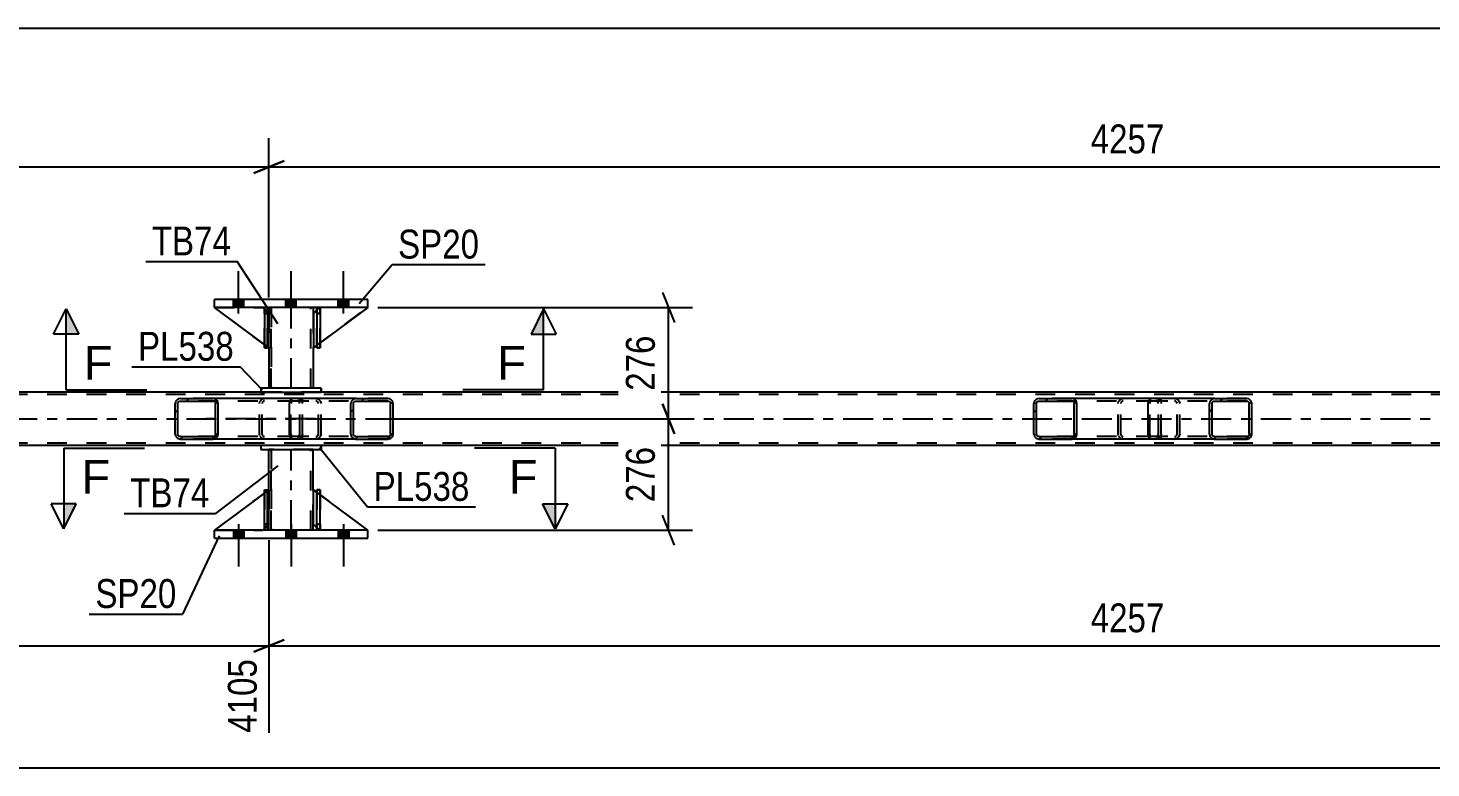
# Model space of a CAD drawing. Header units: millimetres. Extents: x -78 to 763, y -436 to 158.
# Drawn here: x 161.4 to 300.4, y -259.4 to -186.1 of the extents above; entities that cross this region are included whole.
import ezdxf

# ---------------------------------------------------------------- set-up
doc = ezdxf.new("R2010")
doc.units = ezdxf.units.MM
doc.linetypes.add('DXK_LINE_DOT2', pattern=[3.9198, 1.9599, -1.9599])
doc.linetypes.add('DXK_LINE_DOT3', pattern=[5.9187, 2.979, -0.9799, 0.9799, -0.9799])
doc.styles.add('Arial', font='ARIAL.TTF', dxfattribs={"height": 0.2})
doc.styles.add('Arial Narrow', font='ARIALN.TTF', dxfattribs={"height": 0.2})

# ---------------------------------------------------------------- blocks, each defined once
blk = doc.blocks.new('Part-814184979-5312 - 5260')
at = {"color": 7, "linetype": 'DXK_LINE_DOT2'}
for p, q in [((184.8, -231.88), (185.12, -231.88)), ((184.8, -235.28), (184.8, -231.88)), ((184.8, -231.88), (184.8, -235.88)), ((185.12, -231.88), (185.12, -235.28)), ((185.12, -235.88), (185.12, -231.97)), ((185.12, -235.28), (184.8, -235.28)), ((184.8, -235.88), (184.8, -235.28)), ((185.12, -235.88), (184.8, -235.88)), ((185.12, -235.28), (185.12, -235.88)), ((185.12, -235.88), (185.12, -235.88))]:
    blk.add_line(p, q, dxfattribs=at)
blk = doc.blocks.new('Part-814184979-5344 - 5260')
at = {"color": 7, "linetype": 'DXK_LINE_DOT2'}
for p, q in [((190.25, -213.8), (189.65, -214.4)), ((189.65, -217.8), (195.04, -213.8)), ((195.04, -213.8), (190.25, -213.8)), ((189.65, -214.4), (189.65, -217.8))]:
    blk.add_line(p, q, dxfattribs=at)
blk = doc.blocks.new('Part-814184979-5385 - 5260')
at = {"color": 2, "linetype": 'Continuous'}
for p, q in [((185.24, -231.88), (185.24, -227.88)), ((189.64, -231.88), (189.64, -227.88)), ((185.24, -235.88), (185.24, -235.28)), ((189.64, -235.88), (189.64, -235.28))]:
    blk.add_line(p, q, dxfattribs=at)
at = {"color": 7, "linetype": 'DXK_LINE_DOT2'}
for p, q in [((189.64, -227.88), (185.24, -227.88)), ((185.24, -235.88), (185.24, -227.88)), ((185.48, -235.88), (185.48, -227.88)), ((185.48, -227.88), (185.48, -235.88)), ((189.4, -235.88), (189.4, -227.88)), ((189.4, -235.88), (189.4, -227.88)), ((189.64, -235.88), (189.64, -227.88)), ((185.24, -235.28), (185.24, -231.88)), ((189.64, -235.28), (189.64, -231.88)), ((189.64, -235.88), (185.24, -235.88))]:
    blk.add_line(p, q, dxfattribs=at)
at = {"color": 7, "linetype": 'DXK_LINE_DOT3'}
blk.add_line((187.44, -235.88), (187.44, -227.88), dxfattribs=at)
blk = doc.blocks.new('Part-814184979-5314 - 5260')
at = {"color": 2, "linetype": 'Continuous'}
for p, q in [((184.8, -235.88), (184.8, -231.88)), ((184.8, -231.88), (185.12, -231.88)), ((185.12, -235.88), (185.12, -231.88)), ((184.8, -235.88), (184.8, -235.88)), ((185.12, -235.88), (184.8, -235.88))]:
    blk.add_line(p, q, dxfattribs=at)
at = {"color": 7, "linetype": 'DXK_LINE_DOT2'}
for p, q in [((184.8, -231.88), (184.8, -235.28)), ((185.12, -235.28), (185.12, -231.88)), ((184.8, -235.28), (184.8, -235.88)), ((184.8, -235.28), (185.12, -235.28)), ((185.12, -235.88), (185.12, -235.28)), ((185.12, -235.88), (185.12, -235.88))]:
    blk.add_line(p, q, dxfattribs=at)
blk = doc.blocks.new('Part-814184979-5380 - 5260')
at = {"color": 2, "linetype": 'Continuous'}
for p, q in [((184.44, -227.48), (184.44, -227.88)), ((190.44, -227.48), (184.44, -227.48)), ((184.44, -227.88), (190.44, -227.88)), ((190.44, -227.48), (190.44, -227.88)), ((190.44, -227.48), (190.44, -227.48)), ((190.44, -227.88), (190.44, -227.88))]:
    blk.add_line(p, q, dxfattribs=at)
at = {"color": 7, "linetype": 'DXK_LINE_DOT2'}
for p, q in [((184.44, -227.48), (184.44, -227.88)), ((190.44, -227.88), (190.44, -227.48)), ((190.44, -227.48), (190.44, -227.48)), ((190.44, -227.88), (190.44, -227.88))]:
    blk.add_line(p, q, dxfattribs=at)
blk = doc.blocks.new('Part-814184979-5315 - 5260')
at = {"color": 7, "linetype": 'DXK_LINE_DOT2'}
for p, q in [((185.24, -231.88), (179.84, -235.88)), ((185.24, -235.28), (185.24, -231.88)), ((185.24, -231.88), (185.24, -235.28)), ((179.84, -235.88), (184.64, -235.88)), ((184.64, -235.88), (185.24, -235.28)), ((185.24, -235.28), (184.64, -235.88)), ((185.24, -235.28), (185.24, -235.28))]:
    blk.add_line(p, q, dxfattribs=at)
blk = doc.blocks.new('Part-814184979-5316 - 5260')
at = {"color": 2, "linetype": 'Continuous'}
for p, q in [((184.8, -232.21), (179.84, -235.88)), ((185.24, -231.88), (185.12, -231.97)), ((185.24, -235.28), (185.24, -231.88)), ((184.8, -235.72), (184.64, -235.88)), ((185.24, -235.28), (185.12, -235.4)), ((185.24, -235.28), (185.24, -235.28))]:
    blk.add_line(p, q, dxfattribs=at)
at = {"color": 7, "linetype": 'DXK_LINE_DOT2'}
for p, q in [((185.12, -231.97), (184.8, -232.21)), ((185.24, -235.28), (185.24, -231.88)), ((179.84, -235.88), (184.64, -235.88)), ((185.24, -235.28), (184.64, -235.88)), ((185.12, -235.4), (184.8, -235.72))]:
    blk.add_line(p, q, dxfattribs=at)
blk = doc.blocks.new('Part-814184979-5317 - 5260')
at = {"color": 7, "linetype": 'DXK_LINE_DOT2'}
for p, q in [((190, -214.4), (190, -213.8)), ((190, -213.8), (190, -213.8)), ((190, -213.8), (190, -217.8)), ((190.32, -213.8), (190, -213.8)), ((190.32, -214.4), (190.32, -213.8)), ((190.32, -217.8), (190.32, -213.8)), ((190, -217.8), (190, -214.4)), ((190, -214.4), (190.32, -214.4)), ((190.32, -214.4), (190.32, -217.8)), ((190, -217.8), (190.32, -217.8))]:
    blk.add_line(p, q, dxfattribs=at)
blk = doc.blocks.new('Part-814184979-5318 - 5260')
at = {"color": 7, "linetype": 'DXK_LINE_DOT2'}
for p, q in [((189.65, -235.28), (189.65, -231.88)), ((189.65, -231.88), (195.04, -235.88)), ((190.25, -235.88), (189.65, -235.28)), ((195.04, -235.88), (190.25, -235.88))]:
    blk.add_line(p, q, dxfattribs=at)
blk = doc.blocks.new('Part-814184979-5319 - 5260')
at = {"color": 2, "linetype": 'Continuous'}
for p, q in [((189.65, -235.28), (189.65, -231.88)), ((190, -232.14), (189.65, -231.88)), ((195.04, -235.88), (190.32, -232.38)), ((190, -235.63), (189.65, -235.28))]:
    blk.add_line(p, q, dxfattribs=at)
at = {"color": 7, "linetype": 'DXK_LINE_DOT2'}
for p, q in [((190.32, -232.38), (190, -232.14)), ((190.25, -235.88), (190, -235.63)), ((195.04, -235.88), (190.25, -235.88)), ((195.04, -235.88), (195.04, -235.88)), ((195.04, -235.88), (195.04, -235.88))]:
    blk.add_line(p, q, dxfattribs=at)
blk = doc.blocks.new('Part-814184979-5403 - 5260')
at = {"color": 2, "linetype": 'Continuous'}
for p, q in [((185.24, -213.8), (185.24, -214.4)), ((189.64, -213.8), (189.64, -214.4)), ((185.24, -217.8), (185.24, -221.8)), ((189.64, -217.8), (189.64, -221.8))]:
    blk.add_line(p, q, dxfattribs=at)
at = {"color": 7, "linetype": 'DXK_LINE_DOT2'}
for p, q in [((189.64, -213.8), (185.24, -213.8)), ((185.24, -213.8), (185.24, -221.8)), ((185.48, -221.8), (185.48, -213.8)), ((185.48, -213.8), (185.48, -221.8)), ((189.4, -221.8), (189.4, -213.8)), ((189.4, -221.8), (189.4, -213.8)), ((189.64, -213.8), (189.64, -221.8)), ((185.24, -214.4), (185.24, -217.8)), ((189.64, -214.4), (189.64, -217.8)), ((189.64, -221.8), (185.24, -221.8))]:
    blk.add_line(p, q, dxfattribs=at)
at = {"color": 7, "linetype": 'DXK_LINE_DOT3'}
blk.add_line((187.44, -221.8), (187.44, -213.8), dxfattribs=at)
blk = doc.blocks.new('Part-814184979-5341 - 5260')
at = {"color": 2, "linetype": 'Continuous'}
for p, q in [((185.12, -213.8), (184.8, -213.8)), ((184.8, -213.8), (184.8, -217.8)), ((185.12, -213.8), (185.12, -213.8)), ((185.12, -213.8), (185.12, -217.8)), ((185.12, -217.8), (184.8, -217.8))]:
    blk.add_line(p, q, dxfattribs=at)
at = {"color": 7, "linetype": 'DXK_LINE_DOT2'}
for p, q in [((184.8, -214.4), (184.8, -213.8)), ((185.12, -214.4), (185.12, -213.8)), ((185.12, -213.8), (185.12, -213.8)), ((185.12, -214.4), (184.8, -214.4)), ((184.8, -214.4), (184.8, -217.8)), ((185.12, -217.8), (185.12, -214.4))]:
    blk.add_line(p, q, dxfattribs=at)
blk = doc.blocks.new('Part-814184979-5413 - 5260')
at = {"linetype": 'Continuous'}
h = blk.add_hatch(dxfattribs=at)
h.set_pattern_fill('', scale=0.7, style=0, pattern_type=0)
h.set_pattern_definition([(45, (180.174, -223.1343), (-1.57154, 1.57154), [])])
h.paths.add_polyline_path([(180.21, -223.32), (180.17, -223.13), (180.06, -222.98), (179.9, -222.87), (179.7, -222.84), (176.47, -222.84), (176.27, -222.87), (176.11, -222.98), (175.99, -223.13), (175.96, -223.32), (175.96, -226.36), (175.99, -226.54), (176.11, -226.7), (176.27, -226.8), (176.47, -226.84), (179.7, -226.84), (179.9, -226.8), (180.06, -226.7), (180.17, -226.54), (180.21, -226.36)])
h.paths.add_polyline_path([(179.94, -226.45), (179.88, -226.53), (179.8, -226.58), (179.7, -226.6), (176.47, -226.6), (176.37, -226.58), (176.29, -226.53), (176.23, -226.45), (176.21, -226.36), (176.21, -223.32), (176.23, -223.23), (176.29, -223.15), (176.37, -223.1), (176.47, -223.08), (179.7, -223.08), (179.8, -223.1), (179.88, -223.15), (179.94, -223.23), (179.96, -223.32), (179.96, -226.36)])
at = {"color": 2, "linetype": 'Continuous'}
for p, q in [((175.99, -223.13), (175.96, -223.32)), ((175.96, -226.36), (175.96, -223.32)), ((176.21, -223.32), (176.23, -223.23)), ((176.21, -226.36), (176.21, -223.32)), ((176.23, -223.23), (176.29, -223.15)), ((176.47, -222.84), (176.27, -222.87)), ((176.29, -223.15), (176.37, -223.1)), ((176.37, -223.1), (176.47, -223.08)), ((176.47, -222.84), (179.7, -222.84)), ((176.47, -223.08), (179.7, -223.08)), ((187.57, -222.84), (179.7, -222.84)), ((179.9, -222.87), (179.7, -222.84)), ((179.7, -223.08), (179.8, -223.1)), ((179.8, -223.1), (179.88, -223.15)), ((179.88, -223.15), (179.94, -223.23)), ((179.94, -223.23), (179.96, -223.32)), ((179.96, -226.36), (179.96, -223.32)), ((180.21, -223.32), (180.17, -223.13)), ((180.21, -226.36), (180.21, -223.32)), ((175.96, -226.36), (175.99, -226.54)), ((176.23, -226.45), (176.21, -226.36)), ((176.29, -226.53), (176.23, -226.45)), ((176.37, -226.58), (176.29, -226.53)), ((176.47, -226.6), (176.37, -226.58)), ((176.47, -226.6), (179.7, -226.6)), ((179.8, -226.58), (179.7, -226.6)), ((179.88, -226.53), (179.8, -226.58)), ((179.94, -226.45), (179.88, -226.53)), ((179.96, -226.36), (179.94, -226.45)), ((180.17, -226.54), (180.21, -226.36)), ((176.27, -226.8), (176.47, -226.84)), ((176.47, -226.84), (179.7, -226.84)), ((179.7, -226.84), (179.9, -226.8)), ((187.57, -226.84), (179.7, -226.84))]:
    blk.add_line(p, q, dxfattribs=at)
at = {"color": 7, "linetype": 'DXK_LINE_DOT2'}
for p, q in [((179.7, -222.84), (176.47, -222.84)), ((188.05, -223.08), (176.47, -223.08)), ((184.31, -223.32), (184.34, -223.13)), ((184.31, -226.36), (184.31, -223.32)), ((184.58, -223.23), (184.56, -223.32)), ((184.56, -226.36), (184.56, -223.32)), ((184.64, -223.15), (184.58, -223.23)), ((184.62, -222.87), (184.82, -222.84)), ((184.72, -223.1), (184.64, -223.15)), ((184.82, -223.08), (184.72, -223.1)), ((188.05, -222.84), (187.57, -222.84)), ((188.05, -222.84), (188.25, -222.87)), ((188.15, -223.1), (188.05, -223.08)), ((188.23, -223.15), (188.15, -223.1)), ((188.29, -223.23), (188.23, -223.15)), ((188.31, -223.32), (188.29, -223.23)), ((188.31, -226.36), (188.31, -223.32)), ((188.52, -223.13), (188.56, -223.32)), ((188.56, -226.36), (188.56, -223.32)), ((188.05, -226.6), (176.47, -226.6)), ((184.34, -226.54), (184.31, -226.36)), ((184.56, -226.36), (184.58, -226.45)), ((184.58, -226.45), (184.64, -226.53)), ((184.64, -226.53), (184.66, -226.54)), ((184.66, -226.54), (184.72, -226.58)), ((184.72, -226.58), (184.82, -226.6)), ((188.05, -226.6), (188.15, -226.58)), ((188.15, -226.58), (188.23, -226.53)), ((188.23, -226.53), (188.29, -226.45)), ((188.29, -226.45), (188.31, -226.36)), ((188.56, -226.36), (188.52, -226.54)), ((179.7, -226.84), (176.47, -226.84)), ((184.82, -226.84), (184.62, -226.8)), ((188.05, -226.84), (187.57, -226.84)), ((188.25, -226.8), (188.05, -226.84))]:
    blk.add_line(p, q, dxfattribs=at)
at = {"color": 7, "linetype": 'DXK_LINE_DOT3'}
blk.add_line((189.85, -224.84), (178.08, -224.84), dxfattribs=at)
at = {"color": 2, "linetype": 'Continuous'}
for centre, start, end in [((176.45, -223.34), 110.7583, 155.68), ((179.72, -223.34), 24.32, 69.2417), ((176.45, -226.34), 204.32, 249.2417), ((179.72, -226.34), 290.7583, 335.68)]:
    blk.add_arc(centre, 0.496, start, end, dxfattribs=at)
at = {"color": 7, "linetype": 'DXK_LINE_DOT2'}
for centre, start, end in [((184.8, -223.34), 110.7583, 155.68), ((188.07, -223.34), 24.32, 69.2417), ((184.8, -226.34), 204.32, 249.2417), ((188.07, -226.34), 290.7583, 335.68)]:
    blk.add_arc(centre, 0.496, start, end, dxfattribs=at)
blk = doc.blocks.new('Part-814184979-5342 - 5260')
at = {"color": 7, "linetype": 'DXK_LINE_DOT2'}
for p, q in [((185.24, -217.8), (179.84, -213.8)), ((179.84, -213.8), (184.64, -213.8)), ((184.64, -213.8), (185.24, -214.4)), ((185.24, -214.4), (184.64, -213.8)), ((185.24, -214.4), (185.24, -217.8)), ((185.24, -214.4), (185.24, -214.4)), ((185.24, -214.4), (185.24, -217.8))]:
    blk.add_line(p, q, dxfattribs=at)
blk = doc.blocks.new('Part-814184979-5343 - 5260')
at = {"color": 2, "linetype": 'Continuous'}
for p, q in [((184.8, -217.47), (179.84, -213.8)), ((184.8, -213.95), (184.64, -213.8)), ((185.24, -214.4), (185.12, -214.27)), ((185.24, -214.4), (185.24, -214.4)), ((185.24, -217.8), (185.24, -214.4)), ((185.12, -217.7), (185.24, -217.8)), ((185.24, -217.8), (185.24, -217.8))]:
    blk.add_line(p, q, dxfattribs=at)
at = {"color": 7, "linetype": 'DXK_LINE_DOT2'}
for p, q in [((184.64, -213.8), (179.84, -213.8)), ((184.64, -213.8), (185.24, -214.4)), ((185.12, -214.27), (184.8, -213.95)), ((185.24, -214.4), (185.24, -217.8)), ((185.12, -217.7), (184.8, -217.47))]:
    blk.add_line(p, q, dxfattribs=at)
blk = doc.blocks.new('Part-814184979-5345 - 5260')
at = {"color": 2, "linetype": 'Continuous'}
for p, q in [((190, -214.04), (189.65, -214.4)), ((195.04, -213.8), (190.32, -217.3)), ((189.65, -214.4), (189.65, -217.8)), ((190, -217.54), (189.65, -217.8))]:
    blk.add_line(p, q, dxfattribs=at)
at = {"color": 7, "linetype": 'DXK_LINE_DOT2'}
for p, q in [((190.25, -213.8), (190, -214.04)), ((195.04, -213.8), (190.25, -213.8)), ((190.32, -217.3), (190, -217.54))]:
    blk.add_line(p, q, dxfattribs=at)
blk = doc.blocks.new('Part-814184979-5364 - 5260')
at = {"linetype": 'Continuous'}
h = blk.add_hatch(dxfattribs=at)
h.set_pattern_fill('', scale=0.7, style=0, pattern_type=0)
h.set_pattern_definition([(45, (265.3082, -223.1343), (-1.57154, 1.57154), [])])
h.paths.add_polyline_path([(265.35, -223.32), (265.31, -223.13), (265.2, -222.98), (265.03, -222.87), (264.84, -222.84), (261.6, -222.84), (261.41, -222.87), (261.24, -222.98), (261.13, -223.13), (261.09, -223.32), (261.09, -226.36), (261.13, -226.54), (261.24, -226.7), (261.41, -226.8), (261.6, -226.84), (264.84, -226.84), (265.03, -226.8), (265.2, -226.7), (265.31, -226.54), (265.35, -226.36)])
h.paths.add_polyline_path([(265.07, -226.45), (265.02, -226.53), (264.93, -226.58), (264.84, -226.6), (261.6, -226.6), (261.5, -226.58), (261.42, -226.53), (261.37, -226.45), (261.35, -226.36), (261.35, -223.32), (261.37, -223.23), (261.42, -223.15), (261.5, -223.1), (261.6, -223.08), (264.84, -223.08), (264.93, -223.1), (265.02, -223.15), (265.07, -223.23), (265.09, -223.32), (265.09, -226.36)])
at = {"color": 2, "linetype": 'Continuous'}
for p, q in [((261.13, -223.13), (261.09, -223.32)), ((261.09, -226.36), (261.09, -223.32)), ((261.35, -223.32), (261.37, -223.23)), ((261.35, -226.36), (261.35, -223.32)), ((261.37, -223.23), (261.42, -223.15)), ((261.6, -222.84), (261.41, -222.87)), ((261.42, -223.15), (261.5, -223.1)), ((261.5, -223.1), (261.6, -223.08)), ((261.6, -222.84), (264.84, -222.84)), ((261.6, -223.08), (264.84, -223.08)), ((272.7, -222.84), (264.84, -222.84)), ((265.03, -222.87), (264.84, -222.84)), ((264.84, -223.08), (264.93, -223.1)), ((264.93, -223.1), (265.02, -223.15)), ((265.02, -223.15), (265.07, -223.23)), ((265.07, -223.23), (265.09, -223.32)), ((265.09, -226.36), (265.09, -223.32)), ((265.35, -223.32), (265.31, -223.13)), ((265.35, -226.36), (265.35, -223.32)), ((261.09, -226.36), (261.13, -226.54)), ((261.37, -226.45), (261.35, -226.36)), ((261.42, -226.53), (261.37, -226.45)), ((261.5, -226.58), (261.42, -226.53)), ((261.6, -226.6), (261.5, -226.58)), ((261.6, -226.6), (264.84, -226.6)), ((264.93, -226.58), (264.84, -226.6)), ((265.02, -226.53), (264.93, -226.58)), ((265.07, -226.45), (265.02, -226.53)), ((265.09, -226.36), (265.07, -226.45)), ((265.31, -226.54), (265.35, -226.36)), ((261.41, -226.8), (261.6, -226.84)), ((261.6, -226.84), (264.84, -226.84)), ((264.84, -226.84), (265.03, -226.8)), ((272.7, -226.84), (264.84, -226.84))]:
    blk.add_line(p, q, dxfattribs=at)
at = {"color": 7, "linetype": 'DXK_LINE_DOT2'}
for p, q in [((264.84, -222.84), (261.6, -222.84)), ((273.19, -223.08), (261.6, -223.08)), ((269.44, -223.32), (269.48, -223.13)), ((269.44, -226.36), (269.44, -223.32)), ((269.71, -223.23), (269.7, -223.32)), ((269.7, -226.36), (269.7, -223.32)), ((269.77, -223.15), (269.71, -223.23)), ((269.76, -222.87), (269.95, -222.84)), ((269.85, -223.1), (269.77, -223.15)), ((269.95, -223.08), (269.85, -223.1)), ((273.19, -222.84), (272.7, -222.84)), ((273.19, -222.84), (273.38, -222.87)), ((273.28, -223.1), (273.19, -223.08)), ((273.37, -223.15), (273.28, -223.1)), ((273.42, -223.23), (273.37, -223.15)), ((273.44, -223.32), (273.42, -223.23)), ((273.44, -226.36), (273.44, -223.32)), ((273.66, -223.13), (273.7, -223.32)), ((273.7, -226.36), (273.7, -223.32)), ((273.19, -226.6), (261.6, -226.6)), ((269.48, -226.54), (269.44, -226.36)), ((269.7, -226.36), (269.71, -226.45)), ((269.71, -226.45), (269.77, -226.53)), ((269.77, -226.53), (269.79, -226.54)), ((269.79, -226.54), (269.85, -226.58)), ((269.85, -226.58), (269.95, -226.6)), ((273.19, -226.6), (273.28, -226.58)), ((273.28, -226.58), (273.37, -226.53)), ((273.37, -226.53), (273.42, -226.45)), ((273.42, -226.45), (273.44, -226.36)), ((273.7, -226.36), (273.66, -226.54)), ((264.84, -226.84), (261.6, -226.84)), ((269.95, -226.84), (269.76, -226.8)), ((273.19, -226.84), (272.7, -226.84)), ((273.38, -226.8), (273.19, -226.84))]:
    blk.add_line(p, q, dxfattribs=at)
at = {"color": 2, "linetype": 'Continuous'}
for centre, start, end in [((261.58, -223.34), 110.7583, 155.68), ((264.86, -223.34), 24.32, 69.2417), ((261.58, -226.34), 204.32, 249.2417), ((264.86, -226.34), 290.7583, 335.68)]:
    blk.add_arc(centre, 0.496, start, end, dxfattribs=at)
at = {"color": 7, "linetype": 'DXK_LINE_DOT2'}
for centre, start, end in [((269.93, -223.34), 110.7583, 155.68), ((273.21, -223.34), 24.32, 69.2417), ((269.93, -226.34), 204.32, 249.2417), ((273.21, -226.34), 290.7583, 335.68)]:
    blk.add_arc(centre, 0.496, start, end, dxfattribs=at)
blk = doc.blocks.new('Part-814184979-5480 - 5260')
at = {"linetype": 'Continuous'}
h = blk.add_hatch(dxfattribs=at)
h.set_pattern_fill('', scale=0.7, style=0, pattern_type=0)
h.set_pattern_definition([(45, (282.6532, -223.1343), (-1.57154, 1.57154), [])])
h.paths.add_polyline_path([(282.69, -223.32), (282.65, -223.13), (282.54, -222.98), (282.38, -222.87), (282.19, -222.84), (279, -222.84), (278.81, -222.87), (278.65, -222.98), (278.54, -223.13), (278.5, -223.32), (278.5, -226.36), (278.54, -226.54), (278.65, -226.7), (278.81, -226.8), (279, -226.84), (282.19, -226.84), (282.38, -226.8), (282.54, -226.7), (282.65, -226.54), (282.69, -226.36)])
h.paths.add_polyline_path([(282.42, -226.45), (282.37, -226.53), (282.28, -226.58), (282.19, -226.6), (279, -226.6), (278.91, -226.58), (278.83, -226.53), (278.77, -226.45), (278.75, -226.36), (278.75, -223.32), (278.77, -223.23), (278.83, -223.15), (278.91, -223.1), (279, -223.08), (282.19, -223.08), (282.28, -223.1), (282.37, -223.15), (282.42, -223.23), (282.44, -223.32), (282.44, -226.36)])
at = {"color": 2, "linetype": 'Continuous'}
for p, q in [((272.43, -223.32), (272.45, -223.13)), ((272.43, -226.36), (272.43, -223.32)), ((272.45, -223.13), (272.51, -222.98)), ((272.51, -222.98), (272.6, -222.87)), ((272.6, -222.87), (272.7, -222.84)), ((279, -222.84), (272.7, -222.84)), ((278.54, -223.13), (278.5, -223.32)), ((278.5, -226.36), (278.5, -223.32)), ((278.75, -223.32), (278.77, -223.23)), ((278.75, -226.36), (278.75, -223.32)), ((278.77, -223.23), (278.83, -223.15)), ((279, -222.84), (278.81, -222.87)), ((278.83, -223.15), (278.91, -223.1)), ((278.91, -223.1), (279, -223.08)), ((279, -222.84), (282.19, -222.84)), ((279, -223.08), (282.19, -223.08)), ((282.38, -222.87), (282.19, -222.84)), ((282.19, -223.08), (282.28, -223.1)), ((282.28, -223.1), (282.37, -223.15)), ((282.37, -223.15), (282.42, -223.23)), ((282.42, -223.23), (282.44, -223.32)), ((282.44, -226.36), (282.44, -223.32)), ((282.69, -223.32), (282.65, -223.13)), ((282.69, -226.36), (282.69, -223.32)), ((272.45, -226.54), (272.43, -226.36)), ((272.51, -226.7), (272.45, -226.54)), ((272.6, -226.8), (272.51, -226.7)), ((278.5, -226.36), (278.54, -226.54)), ((278.77, -226.45), (278.75, -226.36)), ((278.83, -226.53), (278.77, -226.45)), ((278.91, -226.58), (278.83, -226.53)), ((279, -226.6), (278.91, -226.58)), ((279, -226.6), (282.19, -226.6)), ((282.28, -226.58), (282.19, -226.6)), ((282.37, -226.53), (282.28, -226.58)), ((282.42, -226.45), (282.37, -226.53)), ((282.44, -226.36), (282.42, -226.45)), ((282.65, -226.54), (282.69, -226.36)), ((272.7, -226.84), (272.6, -226.8)), ((279, -226.84), (272.7, -226.84)), ((278.81, -226.8), (279, -226.84)), ((279, -226.84), (282.19, -226.84)), ((282.19, -226.84), (282.38, -226.8))]:
    blk.add_line(p, q, dxfattribs=at)
at = {"color": 7, "linetype": 'DXK_LINE_DOT2'}
for p, q in [((272.58, -223.23), (272.57, -223.32)), ((272.57, -226.36), (272.57, -223.32)), ((272.61, -223.15), (272.58, -223.23)), ((272.65, -223.1), (272.61, -223.15)), ((272.7, -223.08), (272.65, -223.1)), ((282.19, -223.08), (272.7, -223.08)), ((273.7, -223.08), (273.7, -222.84)), ((275.04, -222.84), (275.23, -222.87)), ((275.13, -223.1), (275.04, -223.08)), ((275.22, -223.15), (275.13, -223.1)), ((275.27, -223.23), (275.22, -223.15)), ((275.29, -223.32), (275.27, -223.23)), ((275.29, -226.36), (275.29, -223.32)), ((275.5, -223.13), (275.54, -223.32)), ((275.54, -226.36), (275.54, -223.32)), ((282.19, -222.84), (279, -222.84)), ((272.57, -226.36), (272.58, -226.45)), ((272.58, -226.45), (272.61, -226.53)), ((272.61, -226.53), (272.65, -226.58)), ((272.65, -226.58), (272.7, -226.6)), ((282.19, -226.6), (272.7, -226.6)), ((273.7, -226.84), (273.7, -226.6)), ((275.04, -226.6), (275.13, -226.58)), ((275.13, -226.58), (275.22, -226.53)), ((275.22, -226.53), (275.27, -226.45)), ((275.27, -226.45), (275.29, -226.36)), ((275.54, -226.36), (275.5, -226.54)), ((275.23, -226.8), (275.04, -226.84)), ((282.19, -226.84), (279, -226.84))]:
    blk.add_line(p, q, dxfattribs=at)
for centre, start, end in [((275.05, -223.33), 23.8494, 68.8059), ((275.05, -226.34), 291.1941, 336.1506)]:
    blk.add_arc(centre, 0.492, start, end, dxfattribs=at)
at = {"color": 2, "linetype": 'Continuous'}
for centre, start, end in [((278.99, -223.33), 111.1941, 156.1506), ((282.2, -223.33), 23.8494, 68.8059), ((278.99, -226.34), 203.8494, 248.8059), ((282.2, -226.34), 291.1941, 336.1506)]:
    blk.add_arc(centre, 0.492, start, end, dxfattribs=at)
blk = doc.blocks.new('Part-814184979-5372 - 5260')
at = {"color": 2, "linetype": 'Continuous'}
for p, q in [((190, -235.88), (190, -231.88)), ((190, -231.88), (190.32, -231.88)), ((190.32, -235.88), (190.32, -231.88)), ((190, -235.88), (190, -235.88)), ((190.32, -235.88), (190, -235.88))]:
    blk.add_line(p, q, dxfattribs=at)
at = {"color": 7, "linetype": 'DXK_LINE_DOT2'}
for p, q in [((190, -231.88), (190, -235.28)), ((190.32, -235.28), (190.32, -231.88)), ((190, -235.28), (190, -235.88)), ((190, -235.28), (190.32, -235.28)), ((190.32, -235.88), (190.32, -235.28)), ((190.32, -235.88), (190.32, -235.88))]:
    blk.add_line(p, q, dxfattribs=at)
blk = doc.blocks.new('Part-814184979-5374 - 5260')
at = {"color": 7, "linetype": 'DXK_LINE_DOT2'}
for p, q in [((190.32, -231.88), (190, -231.88)), ((190, -235.28), (190, -231.88)), ((190, -231.88), (190, -235.88)), ((190.32, -231.88), (190.32, -235.28)), ((190.32, -235.88), (190.32, -231.88)), ((190.32, -235.28), (190, -235.28)), ((190, -235.88), (190, -235.28)), ((190.32, -235.88), (190, -235.88)), ((190.32, -235.28), (190.32, -235.88)), ((190.32, -235.88), (190.32, -235.88))]:
    blk.add_line(p, q, dxfattribs=at)
blk = doc.blocks.new('Part-814184979-5390 - 5260')
at = {"color": 2, "linetype": 'Continuous'}
for p, q in [((179.84, -213.8), (179.84, -213)), ((195.04, -213), (179.84, -213)), ((195.04, -213.8), (179.84, -213.8)), ((195.04, -213.8), (195.04, -213))]:
    blk.add_line(p, q, dxfattribs=at)
at = {"color": 7, "linetype": 'DXK_LINE_DOT2'}
for p, q in [((179.84, -213.8), (179.84, -213)), ((195.04, -213.8), (195.04, -213))]:
    blk.add_line(p, q, dxfattribs=at)
blk = doc.blocks.new('Part-814184979-5395 - 5260')
at = {"color": 2, "linetype": 'Continuous'}
for p, q in [((179.84, -236.68), (179.84, -235.88)), ((195.04, -235.88), (179.84, -235.88)), ((195.04, -236.68), (195.04, -235.88)), ((179.84, -236.68), (195.04, -236.68))]:
    blk.add_line(p, q, dxfattribs=at)
at = {"color": 7, "linetype": 'DXK_LINE_DOT2'}
for p, q in [((179.84, -236.68), (179.84, -235.88)), ((195.04, -236.68), (195.04, -235.88))]:
    blk.add_line(p, q, dxfattribs=at)
blk = doc.blocks.new('Part-814184979-5397 - 5260')
at = {"color": 7, "linetype": 'DXK_LINE_DOT2'}
for p, q in [((184.8, -214.4), (184.8, -213.8)), ((184.8, -213.8), (184.8, -213.8)), ((184.8, -213.8), (184.8, -217.8)), ((185.12, -213.8), (184.8, -213.8)), ((185.12, -214.4), (185.12, -213.8)), ((185.12, -217.8), (185.12, -213.8)), ((184.8, -217.8), (184.8, -214.4)), ((184.8, -214.4), (185.12, -214.4)), ((185.12, -214.4), (185.12, -217.8)), ((184.8, -217.8), (185.12, -217.8))]:
    blk.add_line(p, q, dxfattribs=at)
blk = doc.blocks.new('Part-814184979-5414 - 5260')
at = {"linetype": 'Continuous'}
h = blk.add_hatch(dxfattribs=at)
h.set_pattern_fill('', scale=0.7, style=0, pattern_type=0)
h.set_pattern_definition([(45, (197.519, -223.1343), (-1.57154, 1.57154), [])])
h.paths.add_polyline_path([(197.56, -223.32), (197.52, -223.13), (197.41, -222.98), (197.25, -222.87), (197.05, -222.84), (193.87, -222.84), (193.68, -222.87), (193.51, -222.98), (193.41, -223.13), (193.37, -223.32), (193.37, -226.36), (193.41, -226.54), (193.51, -226.7), (193.68, -226.8), (193.87, -226.84), (197.05, -226.84), (197.25, -226.8), (197.41, -226.7), (197.52, -226.54), (197.56, -226.36)])
h.paths.add_polyline_path([(197.29, -226.45), (197.23, -226.53), (197.15, -226.58), (197.05, -226.6), (193.87, -226.6), (193.77, -226.58), (193.69, -226.53), (193.64, -226.45), (193.62, -226.36), (193.62, -223.32), (193.64, -223.23), (193.69, -223.15), (193.77, -223.1), (193.87, -223.08), (197.05, -223.08), (197.15, -223.1), (197.23, -223.15), (197.29, -223.23), (197.31, -223.32), (197.31, -226.36)])
at = {"color": 2, "linetype": 'Continuous'}
for p, q in [((187.3, -223.32), (187.32, -223.13)), ((187.3, -226.36), (187.3, -223.32)), ((187.32, -223.13), (187.38, -222.98)), ((187.38, -222.98), (187.47, -222.87)), ((187.47, -222.87), (187.57, -222.84)), ((193.87, -222.84), (187.57, -222.84)), ((193.41, -223.13), (193.37, -223.32)), ((193.37, -226.36), (193.37, -223.32)), ((193.62, -223.32), (193.64, -223.23)), ((193.62, -226.36), (193.62, -223.32)), ((193.64, -223.23), (193.69, -223.15)), ((193.87, -222.84), (193.68, -222.87)), ((193.69, -223.15), (193.77, -223.1)), ((193.77, -223.1), (193.87, -223.08)), ((193.87, -222.84), (197.05, -222.84)), ((193.87, -223.08), (197.05, -223.08)), ((197.25, -222.87), (197.05, -222.84)), ((197.05, -223.08), (197.15, -223.1)), ((197.15, -223.1), (197.23, -223.15)), ((197.23, -223.15), (197.29, -223.23)), ((197.29, -223.23), (197.31, -223.32)), ((197.31, -226.36), (197.31, -223.32)), ((197.56, -223.32), (197.52, -223.13)), ((197.56, -226.36), (197.56, -223.32)), ((187.32, -226.54), (187.3, -226.36)), ((187.38, -226.7), (187.32, -226.54)), ((187.47, -226.8), (187.38, -226.7)), ((193.37, -226.36), (193.41, -226.54)), ((193.64, -226.45), (193.62, -226.36)), ((193.69, -226.53), (193.64, -226.45)), ((193.77, -226.58), (193.69, -226.53)), ((193.87, -226.6), (193.77, -226.58)), ((193.87, -226.6), (197.05, -226.6)), ((197.15, -226.58), (197.05, -226.6)), ((197.23, -226.53), (197.15, -226.58)), ((197.29, -226.45), (197.23, -226.53)), ((197.31, -226.36), (197.29, -226.45)), ((197.52, -226.54), (197.56, -226.36)), ((187.57, -226.84), (187.47, -226.8)), ((193.87, -226.84), (187.57, -226.84)), ((193.68, -226.8), (193.87, -226.84)), ((193.87, -226.84), (197.05, -226.84)), ((197.05, -226.84), (197.25, -226.8))]:
    blk.add_line(p, q, dxfattribs=at)
at = {"color": 7, "linetype": 'DXK_LINE_DOT2'}
for p, q in [((187.44, -223.23), (187.43, -223.32)), ((187.43, -226.36), (187.43, -223.32)), ((187.47, -223.15), (187.44, -223.23)), ((187.52, -223.1), (187.47, -223.15)), ((187.57, -223.08), (187.52, -223.1)), ((197.05, -223.08), (187.57, -223.08)), ((188.56, -223.08), (188.56, -222.84)), ((189.9, -222.84), (190.1, -222.87)), ((190, -223.1), (189.9, -223.08)), ((190.08, -223.15), (190, -223.1)), ((190.14, -223.23), (190.08, -223.15)), ((190.16, -223.32), (190.14, -223.23)), ((190.16, -226.36), (190.16, -223.32)), ((190.37, -223.13), (190.41, -223.32)), ((190.41, -226.36), (190.41, -223.32)), ((197.05, -222.84), (193.87, -222.84)), ((187.43, -226.36), (187.44, -226.45)), ((187.44, -226.45), (187.47, -226.53)), ((187.47, -226.53), (187.52, -226.58)), ((187.52, -226.58), (187.57, -226.6)), ((197.05, -226.6), (187.57, -226.6)), ((188.56, -226.84), (188.56, -226.6)), ((189.9, -226.6), (190, -226.58)), ((190, -226.58), (190.08, -226.53)), ((190.08, -226.53), (190.14, -226.45)), ((190.14, -226.45), (190.16, -226.36)), ((190.41, -226.36), (190.37, -226.54)), ((190.1, -226.8), (189.9, -226.84)), ((197.05, -226.84), (193.87, -226.84))]:
    blk.add_line(p, q, dxfattribs=at)
for centre, start, end in [((189.92, -223.33), 23.8494, 68.8059), ((189.92, -226.34), 291.1941, 336.1506)]:
    blk.add_arc(centre, 0.492, start, end, dxfattribs=at)
at = {"color": 2, "linetype": 'Continuous'}
for centre, start, end in [((193.86, -223.33), 111.1941, 156.1506), ((197.07, -223.33), 23.8494, 68.8059), ((193.86, -226.34), 203.8494, 248.8059), ((197.07, -226.34), 291.1941, 336.1506)]:
    blk.add_arc(centre, 0.492, start, end, dxfattribs=at)
blk = doc.blocks.new('Part-814184979-5419 - 5260')
at = {"color": 2, "linetype": 'Continuous'}
for p, q in [((190.32, -213.8), (190, -213.8)), ((190, -213.8), (190, -217.8)), ((190.32, -213.8), (190.32, -213.8)), ((190.32, -213.8), (190.32, -217.8)), ((190.32, -217.8), (190, -217.8))]:
    blk.add_line(p, q, dxfattribs=at)
at = {"color": 7, "linetype": 'DXK_LINE_DOT2'}
for p, q in [((190, -214.4), (190, -213.8)), ((190.32, -214.4), (190.32, -213.8)), ((190.32, -213.8), (190.32, -213.8)), ((190.32, -214.4), (190, -214.4)), ((190, -214.4), (190, -217.8)), ((190.32, -217.8), (190.32, -214.4))]:
    blk.add_line(p, q, dxfattribs=at)
blk = doc.blocks.new('Part-814184979-5430 - 5260')
at = {"color": 2, "linetype": 'Continuous'}
for p, q in [((184.44, -221.8), (184.44, -222.2)), ((190.44, -221.8), (184.44, -221.8)), ((184.44, -222.2), (190.44, -222.2)), ((190.44, -221.8), (190.44, -222.2)), ((190.44, -221.8), (190.44, -221.8)), ((190.44, -222.2), (190.44, -222.2))]:
    blk.add_line(p, q, dxfattribs=at)
at = {"color": 7, "linetype": 'DXK_LINE_DOT2'}
for p, q in [((184.44, -221.8), (184.44, -222.2)), ((190.44, -222.2), (190.44, -221.8)), ((190.44, -221.8), (190.44, -221.8)), ((190.44, -222.2), (190.44, -222.2))]:
    blk.add_line(p, q, dxfattribs=at)
blk = doc.blocks.new('Part-814184979-5479 - 5260')
at = {"color": 2, "linetype": 'Continuous'}
for p, q in [((184.44, -222.2), (46.85, -222.2)), ((354.71, -222.2), (190.44, -222.2)), ((184.44, -227.48), (46.85, -227.48)), ((354.71, -227.48), (190.44, -227.48))]:
    blk.add_line(p, q, dxfattribs=at)
at = {"color": 7, "linetype": 'DXK_LINE_DOT2'}
for p, q in [((623.83, -222.44), (46.85, -222.44)), ((190.44, -222.2), (184.44, -222.2)), ((623.83, -227.24), (46.85, -227.24)), ((190.44, -227.48), (184.44, -227.48))]:
    blk.add_line(p, q, dxfattribs=at)
at = {"color": 7, "linetype": 'DXK_LINE_DOT3'}
blk.add_line((46.85, -224.84), (623.83, -224.84), dxfattribs=at)
blk = doc.blocks.new('Bolt-814184979-5525 - 5260')
at = {"linetype": 'Continuous'}
for points in [[(182.76, -235.88), (181.72, -235.88), (181.72, -236.68), (182.76, -236.68)], [(182.76, -235.88), (181.72, -235.88), (181.72, -236.68), (182.76, -236.68)], [(182.76, -235.88), (181.72, -235.88), (181.72, -236.68), (182.76, -236.68)], [(187.96, -235.88), (186.92, -235.88), (186.92, -236.68), (187.96, -236.68)], [(187.96, -235.88), (186.92, -235.88), (186.92, -236.68), (187.96, -236.68)], [(193.16, -235.88), (192.12, -235.88), (192.12, -236.68), (193.16, -236.68)], [(193.16, -235.88), (192.12, -235.88), (192.12, -236.68), (193.16, -236.68)], [(193.16, -235.88), (192.12, -235.88), (192.12, -236.68), (193.16, -236.68)]]:
    blk.add_hatch(color=1, dxfattribs=at).paths.add_polyline_path(points)
at = {"color": 1, "linetype": 'Continuous'}
for p, q in [((181.72, -235.88), (181.72, -236.68)), ((181.72, -235.88), (181.72, -236.68)), ((181.72, -235.88), (181.72, -236.68)), ((182.24, -235.28), (182.24, -239.48)), ((182.24, -235.28), (182.24, -239.48)), ((182.24, -235.28), (182.24, -239.48)), ((182.76, -235.88), (182.76, -236.68)), ((182.76, -235.88), (182.76, -236.68)), ((182.76, -235.88), (182.76, -236.68)), ((186.92, -235.88), (186.92, -236.68)), ((186.92, -235.88), (186.92, -236.68)), ((187.44, -235.28), (187.44, -239.48)), ((187.44, -235.28), (187.44, -239.48)), ((187.96, -235.88), (187.96, -236.68)), ((187.96, -235.88), (187.96, -236.68)), ((192.12, -235.88), (192.12, -236.68)), ((192.12, -235.88), (192.12, -236.68)), ((192.12, -235.88), (192.12, -236.68)), ((192.64, -235.28), (192.64, -239.48)), ((192.64, -235.28), (192.64, -239.48)), ((192.64, -235.28), (192.64, -239.48)), ((193.16, -235.88), (193.16, -236.68)), ((193.16, -235.88), (193.16, -236.68)), ((193.16, -235.88), (193.16, -236.68))]:
    blk.add_line(p, q, dxfattribs=at)
blk = doc.blocks.new('Bolt-814184979-5526 - 5260')
at = {"linetype": 'Continuous'}
for points in [[(181.72, -213.8), (182.76, -213.8), (182.76, -213), (181.72, -213)], [(181.72, -213.8), (182.76, -213.8), (182.76, -213), (181.72, -213)], [(181.72, -213.8), (182.76, -213.8), (182.76, -213), (181.72, -213)], [(186.92, -213.8), (187.96, -213.8), (187.96, -213), (186.92, -213)], [(186.92, -213.8), (187.96, -213.8), (187.96, -213), (186.92, -213)], [(192.12, -213.8), (193.16, -213.8), (193.16, -213), (192.12, -213)], [(192.12, -213.8), (193.16, -213.8), (193.16, -213), (192.12, -213)], [(192.12, -213.8), (193.16, -213.8), (193.16, -213), (192.12, -213)]]:
    blk.add_hatch(color=1, dxfattribs=at).paths.add_polyline_path(points)
at = {"color": 1, "linetype": 'Continuous'}
for p, q in [((182.24, -214.4), (182.24, -210.2)), ((182.24, -214.4), (182.24, -210.2)), ((182.24, -214.4), (182.24, -210.2)), ((187.44, -214.4), (187.44, -210.2)), ((187.44, -214.4), (187.44, -210.2)), ((192.64, -214.4), (192.64, -210.2)), ((192.64, -214.4), (192.64, -210.2)), ((192.64, -214.4), (192.64, -210.2)), ((181.72, -213.8), (181.72, -213)), ((181.72, -213.8), (181.72, -213)), ((181.72, -213.8), (181.72, -213)), ((182.76, -213.8), (182.76, -213)), ((182.76, -213.8), (182.76, -213)), ((182.76, -213.8), (182.76, -213)), ((186.92, -213.8), (186.92, -213)), ((186.92, -213.8), (186.92, -213)), ((187.96, -213.8), (187.96, -213)), ((187.96, -213.8), (187.96, -213)), ((192.12, -213.8), (192.12, -213)), ((192.12, -213.8), (192.12, -213)), ((192.12, -213.8), (192.12, -213)), ((193.16, -213.8), (193.16, -213)), ((193.16, -213.8), (193.16, -213)), ((193.16, -213.8), (193.16, -213))]:
    blk.add_line(p, q, dxfattribs=at)
blk = doc.blocks.new('StraightDimension-814184979-12871 - 5260')
at = {"color": 7, "linetype": 'Continuous'}
for p, q in [((185.24, -236.88), (185.24, -255.96)), ((36.63, -247.35), (185.24, -247.35)), ((183.74, -247.95), (186.74, -246.75))]:
    blk.add_line(p, q, dxfattribs=at)
at = {"color": 0, "linetype": 'Continuous'}
blk.add_wipeout([(184.64, -248.05), (180.44, -248.05), (180.44, -256.56), (184.64, -256.56)], dxfattribs=at)
at = {"color": 3, "linetype": 'Continuous', "style": 'Arial Narrow'}
blk.add_text('4105', height=2.863, rotation=90.0002, dxfattribs=at).set_placement((184.04, -255.96))
blk = doc.blocks.new('StraightDimension-814184979-5656 - 5260')
at = {"color": 7, "linetype": 'Continuous'}
blk.add_line((35.99, -259.45), (634.69, -259.45), dxfattribs=at)
blk = doc.blocks.new('StraightDimension-814184979-5723 - 5260')
at = {"color": 7, "linetype": 'Continuous'}
for p, q in [((185.24, -212.8), (185.24, -197.02)), ((36.63, -199.87), (185.24, -199.87)), ((183.74, -200.47), (186.74, -199.27))]:
    blk.add_line(p, q, dxfattribs=at)
blk = doc.blocks.new('StraightDimension-814184979-5727 - 5260')
at = {"color": 7, "linetype": 'Continuous'}
for p, q in [((185.24, -212.8), (185.24, -197.02)), ((186.74, -199.27), (183.74, -200.47)), ((185.24, -199.87), (355.51, -199.87))]:
    blk.add_line(p, q, dxfattribs=at)
at = {"color": 0}
blk.add_wipeout([(274.64, -199.12), (274.64, -194.92), (266.12, -194.92), (266.12, -199.12)], dxfattribs=at)
at = {"color": 3, "style": 'Arial Narrow'}
blk.add_text('4257', height=2.863, dxfattribs=at).set_placement((266.72, -198.52))
blk = doc.blocks.new('StraightDimension-814184979-9179 - 5260')
at = {"color": 7, "linetype": 'Continuous'}
blk.add_line((36.63, -186.1), (634.05, -186.1), dxfattribs=at)
blk = doc.blocks.new('StraightDimension-814184979-12601 - 5260')
at = {"color": 7, "linetype": 'Continuous'}
for p, q in [((224.25, -212.3), (225.45, -215.3)), ((196.04, -213.8), (227.25, -213.8)), ((224.85, -224.84), (224.85, -213.8)), ((225.45, -226.34), (224.25, -223.34)), ((196.04, -224.84), (227.25, -224.84))]:
    blk.add_line(p, q, dxfattribs=at)
at = {"color": 0}
blk.add_wipeout([(224.1, -215.98), (219.9, -215.98), (219.9, -222.66), (224.1, -222.66)], dxfattribs=at)
at = {"color": 3, "style": 'Arial Narrow'}
blk.add_text('276', height=2.863, rotation=90.0002, dxfattribs=at).set_placement((223.5, -222.06))
blk = doc.blocks.new('StraightDimension-814184979-12602 - 5260')
at = {"color": 7, "linetype": 'Continuous'}
for p, q in [((224.25, -223.34), (225.45, -226.34)), ((196.04, -224.84), (227.25, -224.84)), ((224.85, -235.88), (224.85, -224.84)), ((225.45, -237.38), (224.25, -234.38)), ((196.04, -235.88), (227.25, -235.88))]:
    blk.add_line(p, q, dxfattribs=at)
at = {"color": 0}
blk.add_wipeout([(224.1, -227.02), (219.9, -227.02), (219.9, -233.7), (224.1, -233.7)], dxfattribs=at)
at = {"color": 3, "style": 'Arial Narrow'}
blk.add_text('276', height=2.863, rotation=90.0002, dxfattribs=at).set_placement((223.5, -233.1))
blk = doc.blocks.new('StraightDimension-814184979-12870 - 5260')
at = {"color": 7, "linetype": 'Continuous'}
for p, q in [((185.24, -236.88), (185.24, -255.96)), ((186.74, -246.75), (183.74, -247.95)), ((185.24, -247.35), (355.51, -247.35))]:
    blk.add_line(p, q, dxfattribs=at)
at = {"color": 0}
blk.add_wipeout([(274.64, -246.6), (274.64, -242.4), (266.12, -242.4), (266.12, -246.6)], dxfattribs=at)
at = {"color": 3, "style": 'Arial Narrow'}
blk.add_text('4257', height=2.863, dxfattribs=at).set_placement((266.72, -246))
blk = doc.blocks.new('Mark-814184979-5391 - 5260')
at = {"color": 0}
blk.add_wipeout([(176.08, -243.59), (176.08, -240.59), (168.04, -240.59), (168.04, -243.59)], dxfattribs=at)
blk.add_wipeout([(176.08, -243.59), (176.08, -240.59), (168.04, -240.59), (168.04, -243.59)], dxfattribs=at)
at = {"color": 30, "linetype": 'Continuous'}
for p in [(180.31, -236.43), (167.44, -244.19)]:
    blk.add_line(p, (176.68, -244.19), dxfattribs=at)
at = {"color": 3, "style": 'Arial Narrow'}
blk.add_text('SP20', height=2.863, dxfattribs=at).set_placement((168.04, -243.59))
blk = doc.blocks.new('Mark-814184979-5399 - 5260')
at = {"color": 0}
blk.add_wipeout([(181.48, -208.64), (181.48, -205.64), (173.63, -205.64), (173.63, -208.64)], dxfattribs=at)
blk.add_wipeout([(181.48, -208.64), (181.48, -205.64), (173.63, -205.64), (173.63, -208.64)], dxfattribs=at)
at = {"color": 30, "linetype": 'Continuous'}
for p in [(173.03, -209.24), (186.14, -215.41)]:
    blk.add_line(p, (182.08, -209.24), dxfattribs=at)
at = {"color": 3, "style": 'Arial Narrow'}
blk.add_text('TB74', height=2.863, dxfattribs=at).set_placement((173.63, -208.64))
blk = doc.blocks.new('Mark-814184979-5386 - 5260')
at = {"color": 0}
blk.add_wipeout([(206.09, -208.95), (206.09, -205.95), (198.05, -205.95), (198.05, -208.95)], dxfattribs=at)
blk.add_wipeout([(206.09, -208.95), (206.09, -205.95), (198.05, -205.95), (198.05, -208.95)], dxfattribs=at)
at = {"color": 30, "linetype": 'Continuous'}
for p, q in [((194.19, -213.4), (197.45, -209.55)), ((197.45, -209.55), (206.69, -209.55))]:
    blk.add_line(p, q, dxfattribs=at)
at = {"color": 3, "style": 'Arial Narrow'}
blk.add_text('SP20', height=2.863, dxfattribs=at).set_placement((198.05, -208.95))
blk = doc.blocks.new('Mark-814184979-5381 - 5260')
at = {"color": 0}
blk.add_wipeout([(179.35, -233.61), (179.35, -230.61), (171.49, -230.61), (171.49, -233.61)], dxfattribs=at)
blk.add_wipeout([(179.35, -233.61), (179.35, -230.61), (171.49, -230.61), (171.49, -233.61)], dxfattribs=at)
at = {"color": 30, "linetype": 'Continuous'}
for p in [(186.14, -229.49), (170.89, -234.21)]:
    blk.add_line(p, (179.95, -234.21), dxfattribs=at)
at = {"color": 3, "style": 'Arial Narrow'}
blk.add_text('TB74', height=2.863, dxfattribs=at).set_placement((171.49, -233.61))
blk = doc.blocks.new('Mark-814184979-5376 - 5260')
at = {"color": 0}
blk.add_wipeout([(205.14, -232.97), (205.14, -229.97), (195.63, -229.97), (195.63, -232.97)], dxfattribs=at)
blk.add_wipeout([(205.14, -232.97), (205.14, -229.97), (195.63, -229.97), (195.63, -232.97)], dxfattribs=at)
at = {"color": 30, "linetype": 'Continuous'}
for p, q in [((190.25, -227.68), (195.03, -233.57)), ((195.03, -233.57), (205.74, -233.57))]:
    blk.add_line(p, q, dxfattribs=at)
at = {"color": 3, "style": 'Arial Narrow'}
blk.add_text('PL538', height=2.863, dxfattribs=at).set_placement((195.63, -232.97))
blk = doc.blocks.new('Mark-814184979-5426 - 5260')
at = {"color": 0}
blk.add_wipeout([(181.78, -219.08), (181.78, -216.08), (172.27, -216.08), (172.27, -219.08)], dxfattribs=at)
blk.add_wipeout([(181.78, -219.08), (181.78, -216.08), (172.27, -216.08), (172.27, -219.08)], dxfattribs=at)
at = {"color": 30, "linetype": 'Continuous'}
for p in [(171.67, -219.68), (184.61, -221.99)]:
    blk.add_line(p, (182.38, -219.68), dxfattribs=at)
at = {"color": 3, "style": 'Arial Narrow'}
blk.add_text('PL538', height=2.863, dxfattribs=at).set_placement((172.27, -219.08))
blk = doc.blocks.new('SectionMark-814184979-5745 - 5260')
at = {"linetype": 'Continuous'}
for points in [[(166.39, -216.45), (165.14, -216.45), (165.14, -213.95)], [(212.48, -216.45), (211.23, -216.45), (212.48, -213.95)]]:
    blk.add_hatch(color=6, dxfattribs=at).paths.add_polyline_path(points)
at = {"color": 6, "linetype": 'Continuous'}
for p, q in [((163.89, -216.45), (165.14, -213.95)), ((165.14, -221.95), (165.14, -213.95)), ((165.14, -213.95), (166.39, -216.45)), ((212.48, -213.95), (211.23, -216.45)), ((212.48, -221.95), (212.48, -213.95)), ((212.48, -213.95), (213.73, -216.45)), ((166.39, -216.45), (163.89, -216.45)), ((211.23, -216.45), (213.73, -216.45)), ((165.14, -221.95), (173.14, -221.95)), ((212.48, -221.95), (204.48, -221.95))]:
    blk.add_line(p, q, dxfattribs=at)
at = {"color": 0, "linetype": 'Continuous'}
for points in [[(169.74, -220.95), (169.74, -217.45), (166.89, -217.45), (166.89, -220.95)], [(210.73, -220.95), (210.73, -217.45), (207.88, -217.45), (207.88, -220.95)]]:
    blk.add_wipeout(points, dxfattribs=at)
at = {"color": 3, "linetype": 'Continuous', "style": 'Arial'}
for p in [(166.89, -220.95), (207.88, -220.95)]:
    blk.add_text('F', height=3.34, dxfattribs=at).set_placement(p)
blk = doc.blocks.new('SectionMark-814184979-5747 - 5260')
at = {"linetype": 'Continuous'}
for points in [[(164.9, -233.26), (166.15, -233.26), (164.9, -235.76)], [(212.37, -233.26), (213.62, -233.26), (213.62, -235.76)]]:
    blk.add_hatch(color=6, dxfattribs=at).paths.add_polyline_path(points)
at = {"color": 6, "linetype": 'Continuous'}
for p, q in [((164.9, -227.76), (172.9, -227.76)), ((164.9, -227.76), (164.9, -235.76)), ((213.62, -227.76), (205.62, -227.76)), ((213.62, -227.76), (213.62, -235.76)), ((164.9, -235.76), (163.65, -233.26)), ((166.15, -233.26), (163.65, -233.26)), ((164.9, -235.76), (166.15, -233.26)), ((212.37, -233.26), (214.87, -233.26)), ((213.62, -235.76), (212.37, -233.26)), ((214.87, -233.26), (213.62, -235.76))]:
    blk.add_line(p, q, dxfattribs=at)
at = {"color": 0, "linetype": 'Continuous'}
for points in [[(169.5, -232.26), (169.5, -228.76), (166.65, -228.76), (166.65, -232.26)], [(211.87, -232.26), (211.87, -228.76), (209.02, -228.76), (209.02, -232.26)]]:
    blk.add_wipeout(points, dxfattribs=at)
at = {"color": 3, "linetype": 'Continuous', "style": 'Arial'}
for p in [(166.65, -232.26), (209.02, -232.26)]:
    blk.add_text('F', height=3.34, dxfattribs=at).set_placement(p)

msp = doc.modelspace()

# ---------------------------------------------------------------- block references
for name in ['Bolt-814184979-5526 - 5260', 'Part-814184979-5390 - 5260', 'Part-814184979-5342 - 5260', 'Part-814184979-5343 - 5260', 'Part-814184979-5341 - 5260', 'Part-814184979-5397 - 5260', 'Part-814184979-5403 - 5260', 'Part-814184979-5344 - 5260', 'Part-814184979-5345 - 5260', 'Part-814184979-5317 - 5260', 'Part-814184979-5419 - 5260', 'Part-814184979-5479 - 5260', 'Part-814184979-5430 - 5260', 'Part-814184979-5413 - 5260', 'Part-814184979-5414 - 5260', 'Part-814184979-5364 - 5260', 'Part-814184979-5480 - 5260', 'Part-814184979-5380 - 5260', 'Part-814184979-5385 - 5260', 'Part-814184979-5315 - 5260', 'Part-814184979-5316 - 5260', 'Part-814184979-5312 - 5260', 'Part-814184979-5314 - 5260', 'Part-814184979-5318 - 5260', 'Part-814184979-5319 - 5260', 'Part-814184979-5372 - 5260', 'Part-814184979-5374 - 5260', 'Part-814184979-5395 - 5260', 'Bolt-814184979-5525 - 5260']:
    msp.add_blockref(name, (0, 0))

# ---------------------------------------------------------------- next in the draw order: block references
for name in ['StraightDimension-814184979-5723 - 5260', 'StraightDimension-814184979-12871 - 5260']:
    msp.add_blockref(name, (0, 0))

# ---------------------------------------------------------------- next in the draw order: block references
for name in ['StraightDimension-814184979-5727 - 5260', 'StraightDimension-814184979-5656 - 5260']:
    msp.add_blockref(name, (0, 0))

# ---------------------------------------------------------------- next in the draw order: block references
for name in ['StraightDimension-814184979-9179 - 5260', 'Mark-814184979-5381 - 5260', 'Mark-814184979-5391 - 5260']:
    msp.add_blockref(name, (0, 0))

# ---------------------------------------------------------------- next in the draw order: block references
for name in ['Mark-814184979-5399 - 5260', 'StraightDimension-814184979-12601 - 5260']:
    msp.add_blockref(name, (0, 0))

# ---------------------------------------------------------------- next in the draw order: block references
for name in ['Mark-814184979-5386 - 5260', 'Mark-814184979-5426 - 5260', 'StraightDimension-814184979-12602 - 5260']:
    msp.add_blockref(name, (0, 0))

# ---------------------------------------------------------------- next in the draw order: block references
for name in ['SectionMark-814184979-5745 - 5260', 'Mark-814184979-5376 - 5260', 'StraightDimension-814184979-12870 - 5260']:
    msp.add_blockref(name, (0, 0))

# ---------------------------------------------------------------- next in the draw order: block references
msp.add_blockref('SectionMark-814184979-5747 - 5260', (0, 0))

doc.saveas('drawing.dxf')
